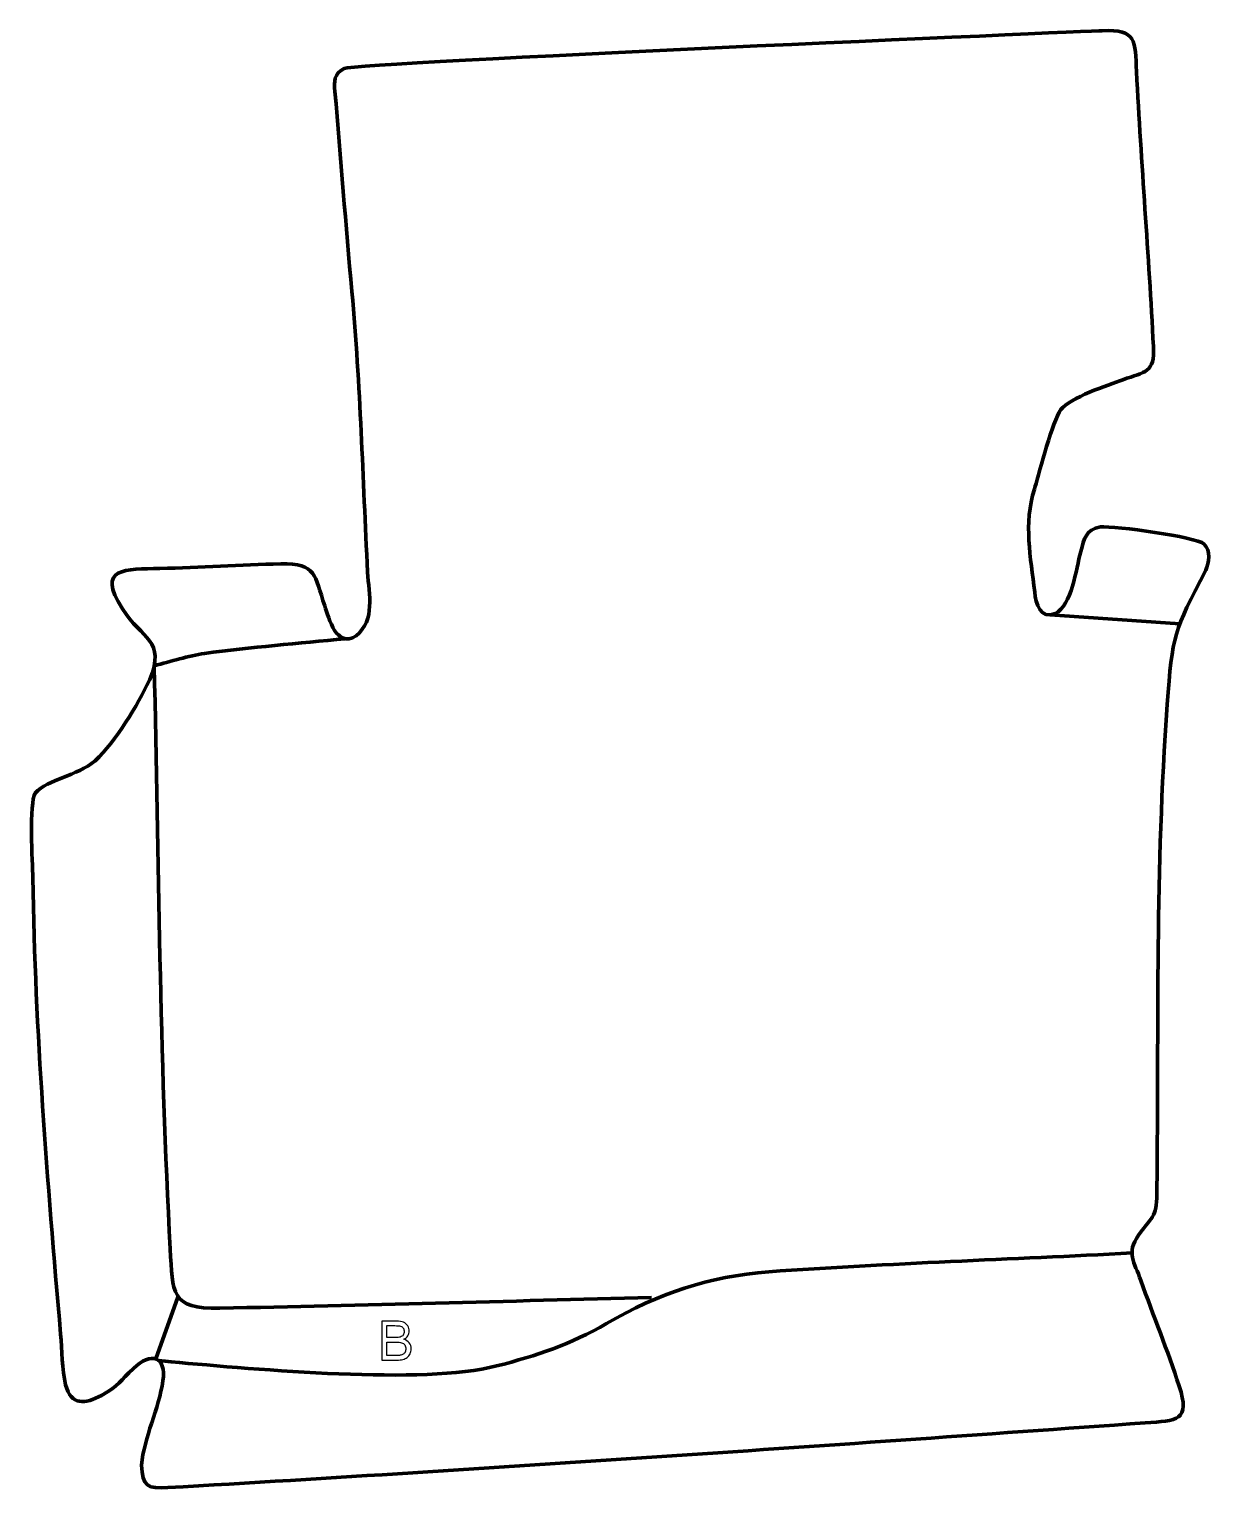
# Model space of a CAD drawing. Header units: millimetres. Extents: x 1242 to 1793, y 66 to 747.
import ezdxf

# ---------------------------------------------------------------- set-up
doc = ezdxf.new("R2010")
doc.units = ezdxf.units.MM
doc.header["$MEASUREMENT"] = 0
doc.layers.add('layer 2', color=7, linetype='Continuous')
doc.layers.add('layer 3', color=7, linetype='Continuous')

msp = doc.modelspace()

# ---------------------------------------------------------------- linework, layer by layer
at = {"layer": 'layer 2', "color": 142, "lineweight": 158}
for points in [[(1778.8117, 469.2956), (1778.8117, 469.2956), (1718.2988, 473.4837), (1718.2988, 473.4837)], [(1300.6952, 126.2936), (1300.6952, 126.2936), (1310.9612, 155.1196), (1310.9612, 155.1196)]]:
    msp.add_open_spline(points, degree=3, dxfattribs=at)
for points, knots in [([(1389.1805, 462.3639), (1367.4866, 460.1895), (1345.0811, 458.3916), (1323.5309, 455.4845), (1323.5309, 455.4845), (1316.159, 454.49), (1307.4784, 451.6135), (1300.0099, 449.755)], [0, 0, 0, 0, 0.33333333, 0.33333333, 0.33333333, 0.33333333, 1, 1, 1, 1]), ([(1532.1171, 154.9725), (1464.978, 153.3049), (1397.8148, 151.2571), (1330.6701, 149.9906), (1330.6701, 149.9906), (1307.5173, 149.5538), (1308.6118, 157.0373), (1307.4776, 177.6749), (1307.4776, 177.6749), (1302.545, 267.4378), (1302.1468, 359.7493), (1300.0099, 449.755)], [0, 0, 0, 0, 0.25, 0.25, 0.25, 0.25, 0.5, 0.5, 0.5, 0.5, 1, 1, 1, 1]), ([(1756.4914, 175.7397), (1700.0265, 172.7844), (1643.3691, 170.9532), (1586.9923, 166.9708), (1586.9923, 166.9708), (1558.6977, 164.6667), (1535.5847, 157.0937), (1511.1403, 142.7885), (1511.1403, 142.7885), (1494.1345, 132.9706), (1478.7358, 127.899), (1459.8301, 123.0122), (1459.8301, 123.0122), (1425.8189, 114.2209), (1348.1705, 121.3625), (1307.899, 124.9643), (1307.899, 124.9643), (1305.9943, 125.1347), (1304.0894, 125.3051), (1302.1847, 125.4755)], [0, 0, 0, 0, 0.16666667, 0.16666667, 0.16666667, 0.16666667, 0.33333333, 0.33333333, 0.33333333, 0.33333333, 0.5, 0.5, 0.5, 0.5, 0.66666667, 0.66666667, 0.66666667, 0.66666667, 1, 1, 1, 1])]:
    msp.add_open_spline(points, degree=3, knots=knots, dxfattribs=at)
at = {"layer": 'layer 2', "color": 142}
for points, knots in [([(1406.2262, 125.7865), (1406.2262, 125.7865), (1406.2262, 143.9729), (1406.2262, 143.9729), (1406.2262, 143.9729), (1406.2262, 143.9729), (1413.0503, 143.9729), (1413.0503, 143.9729), (1413.0503, 143.9729), (1414.4389, 143.9729), (1415.5522, 143.7909), (1416.3947, 143.4226), (1416.3947, 143.4226), (1417.2329, 143.0543), (1417.889, 142.487), (1418.3632, 141.7208), (1418.3632, 141.7208), (1418.8415, 140.9588), (1419.0786, 140.1587), (1419.0786, 139.3205), (1419.0786, 139.3205), (1419.0786, 138.5458), (1418.8669, 137.8134), (1418.4478, 137.1276), (1418.4478, 137.1276), (1418.0287, 136.4418), (1417.3937, 135.8872), (1416.5428, 135.4639), (1416.5428, 135.4639), (1417.6435, 135.1422), (1418.4902, 134.5918), (1419.0786, 133.8129), (1419.0786, 133.8129), (1419.6713, 133.0382), (1419.9676, 132.1196), (1419.9676, 131.0612), (1419.9676, 131.0612), (1419.9676, 130.2061), (1419.7856, 129.4145), (1419.4257, 128.6821), (1419.4257, 128.6821), (1419.0659, 127.9497), (1418.6214, 127.3867), (1418.0922, 126.9888), (1418.0922, 126.9888), (1417.5631, 126.5951), (1416.8984, 126.2945), (1416.1026, 126.0913), (1416.1026, 126.0913), (1415.3025, 125.8881), (1414.3246, 125.7865), (1413.1646, 125.7865), (1413.1646, 125.7865), (1413.1646, 125.7865), (1406.2262, 125.7865), (1406.2262, 125.7865)], [0, 0, 0, 0, 0.06666667, 0.06666667, 0.06666667, 0.06666667, 0.13333333, 0.13333333, 0.13333333, 0.13333333, 0.2, 0.2, 0.2, 0.2, 0.26666667, 0.26666667, 0.26666667, 0.26666667, 0.33333333, 0.33333333, 0.33333333, 0.33333333, 0.4, 0.4, 0.4, 0.4, 0.46666667, 0.46666667, 0.46666667, 0.46666667, 0.53333333, 0.53333333, 0.53333333, 0.53333333, 0.6, 0.6, 0.6, 0.6, 0.66666667, 0.66666667, 0.66666667, 0.66666667, 0.73333333, 0.73333333, 0.73333333, 0.73333333, 0.8, 0.8, 0.8, 0.8, 0.86666667, 0.86666667, 0.86666667, 0.86666667, 1, 1, 1, 1]), ([(1408.6392, 136.3275), (1408.6392, 136.3275), (1412.572, 136.3275), (1412.572, 136.3275), (1412.572, 136.3275), (1413.6388, 136.3275), (1414.405, 136.3995), (1414.8664, 136.5392), (1414.8664, 136.5392), (1415.4803, 136.7212), (1415.9417, 137.026), (1416.2507, 137.4493), (1416.2507, 137.4493), (1416.5598, 137.8727), (1416.7164, 138.4018), (1416.7164, 139.0411), (1416.7164, 139.0411), (1416.7164, 139.6464), (1416.5725, 140.1798), (1416.2804, 140.637), (1416.2804, 140.637), (1415.9925, 141.0985), (1415.5776, 141.416), (1415.04, 141.5853), (1415.04, 141.5853), (1414.5024, 141.7546), (1413.5795, 141.8393), (1412.2756, 141.8393), (1412.2756, 141.8393), (1412.2756, 141.8393), (1408.6392, 141.8393), (1408.6392, 141.8393), (1408.6392, 141.8393), (1408.6392, 141.8393), (1408.6392, 136.3275), (1408.6392, 136.3275)], [0, 0, 0, 0, 0.1, 0.1, 0.1, 0.1, 0.2, 0.2, 0.2, 0.2, 0.3, 0.3, 0.3, 0.3, 0.4, 0.4, 0.4, 0.4, 0.5, 0.5, 0.5, 0.5, 0.6, 0.6, 0.6, 0.6, 0.7, 0.7, 0.7, 0.7, 0.8, 0.8, 0.8, 0.8, 1, 1, 1, 1]), ([(1408.6392, 127.9201), (1408.6392, 127.9201), (1413.1689, 127.9201), (1413.1689, 127.9201), (1413.1689, 127.9201), (1413.9478, 127.9201), (1414.4939, 127.9497), (1414.8114, 128.009), (1414.8114, 128.009), (1415.3617, 128.1064), (1415.8274, 128.2715), (1416.1999, 128.5043), (1416.1999, 128.5043), (1416.5725, 128.7371), (1416.8773, 129.0758), (1417.1186, 129.5203), (1417.1186, 129.5203), (1417.3599, 129.9648), (1417.4784, 130.477), (1417.4784, 131.057), (1417.4784, 131.057), (1417.4784, 131.7386), (1417.3048, 132.327), (1416.9535, 132.8308), (1416.9535, 132.8308), (1416.6063, 133.3345), (1416.1237, 133.6859), (1415.5057, 133.8891), (1415.5057, 133.8891), (1414.8918, 134.0923), (1414.0028, 134.1939), (1412.8471, 134.1939), (1412.8471, 134.1939), (1412.8471, 134.1939), (1408.6392, 134.1939), (1408.6392, 134.1939), (1408.6392, 134.1939), (1408.6392, 134.1939), (1408.6392, 127.9201), (1408.6392, 127.9201)], [0, 0, 0, 0, 0.09090909, 0.09090909, 0.09090909, 0.09090909, 0.18181818, 0.18181818, 0.18181818, 0.18181818, 0.27272727, 0.27272727, 0.27272727, 0.27272727, 0.36363636, 0.36363636, 0.36363636, 0.36363636, 0.45454545, 0.45454545, 0.45454545, 0.45454545, 0.54545455, 0.54545455, 0.54545455, 0.54545455, 0.63636364, 0.63636364, 0.63636364, 0.63636364, 0.72727273, 0.72727273, 0.72727273, 0.72727273, 0.81818182, 0.81818182, 0.81818182, 0.81818182, 1, 1, 1, 1])]:
    msp.add_open_spline(points, degree=3, knots=knots, dxfattribs=at)
at = {"layer": 'layer 3', "color": 242, "lineweight": 158}
msp.add_open_spline([(1306.4091, 66.2532), (1297.0033, 65.7078), (1294.5195, 66.7609), (1294.0109, 76.7906), (1294.0109, 76.7906), (1295.285, 89.7322), (1302.1974, 103.2516), (1304.0548, 116.0265), (1304.0548, 116.0265), (1305.7709, 127.8299), (1298.4211, 129.4855), (1290.3283, 121.9091), (1290.3283, 121.9091), (1283.9619, 115.949), (1283.7492, 113.9429), (1275.3598, 109.3185), (1275.3598, 109.3185), (1267.7218, 105.2248), (1261.2094, 104.3636), (1258.6121, 114.2143), (1258.6121, 114.2143), (1257.0236, 121.3785), (1256.8745, 130.435), (1256.3021, 137.8756), (1256.3021, 137.8756), (1250.0195, 210.7367), (1244.4599, 277.605), (1243.335, 350.8719), (1243.335, 350.8719), (1243.1002, 357.7029), (1241.6222, 385.8835), (1244.4066, 390.2788), (1244.4066, 390.2788), (1250.4751, 397.0615), (1263.7397, 398.1269), (1272.3911, 405.4469), (1272.3911, 405.4469), (1282.3414, 414.6992), (1291.9115, 431.0362), (1297.9242, 443.2749), (1297.9242, 443.2749), (1305.5467, 461.7886), (1294.2828, 462.0563), (1285.1761, 476.2525), (1285.1761, 476.2525), (1272.5778, 495.8919), (1286.739, 494.7113), (1302.6836, 495.1329), (1302.6836, 495.1329), (1321.4876, 495.6301), (1340.2786, 496.7029), (1359.0814, 497.3234), (1359.0814, 497.3234), (1375.9083, 497.6591), (1374.8301, 492.0226), (1379.5988, 477.686), (1379.5988, 477.686), (1381.6149, 471.6251), (1385.0725, 457.9449), (1394.2579, 463.6337), (1394.2579, 463.6337), (1403.384, 471.5848), (1400.2078, 482.6123), (1399.6288, 493.4677), (1399.6288, 493.4677), (1397.3669, 537.3331), (1396.2682, 580.4834), (1392.2853, 624.3207), (1392.2853, 624.3207), (1389.4685, 655.4363), (1387.0279, 686.5908), (1384.3741, 717.7223), (1384.3741, 717.7223), (1383.9657, 722.5134), (1383.7638, 725.8768), (1388.6309, 728.3906), (1388.6309, 728.3906), (1394.0857, 731.208), (1736.0068, 745.7977), (1742.6104, 746.079), (1742.6104, 746.079), (1758.8283, 746.77), (1757.8975, 741.4179), (1758.613, 726.9577), (1758.613, 726.9577), (1760.7686, 684.1552), (1764.3167, 641.4425), (1766.4787, 598.6428), (1766.4787, 598.6428), (1767.097, 586.4022), (1762.7863, 586.998), (1752.2357, 583.2268), (1752.2357, 583.2268), (1745.1812, 580.6432), (1727.5103, 574.8626), (1723.3053, 569.24), (1723.3053, 569.24), (1719.1375, 563.667), (1713.6392, 541.0179), (1711.1995, 533.1135), (1711.1995, 533.1135), (1711.1995, 533.1135), (1710.9194, 532.2058), (1710.9194, 532.2058), (1710.9194, 532.2058), (1705.8196, 515.8618), (1709.1863, 500.5231), (1711.0592, 484.0785), (1711.0592, 484.0785), (1711.638, 478.8897), (1713.5858, 471.221), (1720.6332, 474.0823), (1720.6332, 474.0823), (1728.5107, 477.9087), (1730.2641, 494.8736), (1732.5778, 503.032), (1732.5778, 503.032), (1734.2852, 509.052), (1734.7621, 513.3568), (1741.7225, 514.5352), (1741.7225, 514.5352), (1748.5725, 515.0109), (1786.5033, 509.9125), (1790.1186, 506.5296), (1790.1186, 506.5296), (1793.286, 503.5657), (1792.6299, 497.7815), (1790.8878, 494.2764), (1790.8878, 494.2764), (1776.0117, 465.7117), (1775.3215, 464.4643), (1772.9422, 431.6669), (1772.9422, 431.6669), (1767.3109, 353.793), (1768.9345, 283.2958), (1768.1341, 205.6575), (1768.1341, 205.6575), (1767.9982, 192.4715), (1766.7984, 193.8996), (1759.495, 184.0454), (1759.495, 184.0454), (1753.6856, 175.6975), (1757.5528, 171.5465), (1760.6312, 162.9024), (1760.6312, 162.9024), (1766.4656, 146.519), (1773.1075, 130.1451), (1778.5034, 113.6559), (1778.5034, 113.6559), (1783.8475, 97.3253), (1777.6055, 97.5273), (1762.6556, 96.4633), (1762.6556, 96.4633), (1610.158, 85.6098), (1459.1143, 75.1091), (1306.4091, 66.2532)], degree=3, knots=[0, 0, 0, 0, 0.025, 0.025, 0.025, 0.025, 0.05, 0.05, 0.05, 0.05, 0.075, 0.075, 0.075, 0.075, 0.1, 0.1, 0.1, 0.1, 0.125, 0.125, 0.125, 0.125, 0.15, 0.15, 0.15, 0.15, 0.175, 0.175, 0.175, 0.175, 0.2, 0.2, 0.2, 0.2, 0.225, 0.225, 0.225, 0.225, 0.25, 0.25, 0.25, 0.25, 0.275, 0.275, 0.275, 0.275, 0.3, 0.3, 0.3, 0.3, 0.325, 0.325, 0.325, 0.325, 0.35, 0.35, 0.35, 0.35, 0.375, 0.375, 0.375, 0.375, 0.4, 0.4, 0.4, 0.4, 0.425, 0.425, 0.425, 0.425, 0.45, 0.45, 0.45, 0.45, 0.475, 0.475, 0.475, 0.475, 0.5, 0.5, 0.5, 0.5, 0.525, 0.525, 0.525, 0.525, 0.55, 0.55, 0.55, 0.55, 0.575, 0.575, 0.575, 0.575, 0.6, 0.6, 0.6, 0.6, 0.625, 0.625, 0.625, 0.625, 0.65, 0.65, 0.65, 0.65, 0.675, 0.675, 0.675, 0.675, 0.7, 0.7, 0.7, 0.7, 0.725, 0.725, 0.725, 0.725, 0.75, 0.75, 0.75, 0.75, 0.775, 0.775, 0.775, 0.775, 0.8, 0.8, 0.8, 0.8, 0.825, 0.825, 0.825, 0.825, 0.85, 0.85, 0.85, 0.85, 0.875, 0.875, 0.875, 0.875, 0.9, 0.9, 0.9, 0.9, 0.925, 0.925, 0.925, 0.925, 0.95, 0.95, 0.95, 0.95, 1, 1, 1, 1], dxfattribs=at)

doc.saveas('drawing.dxf')
